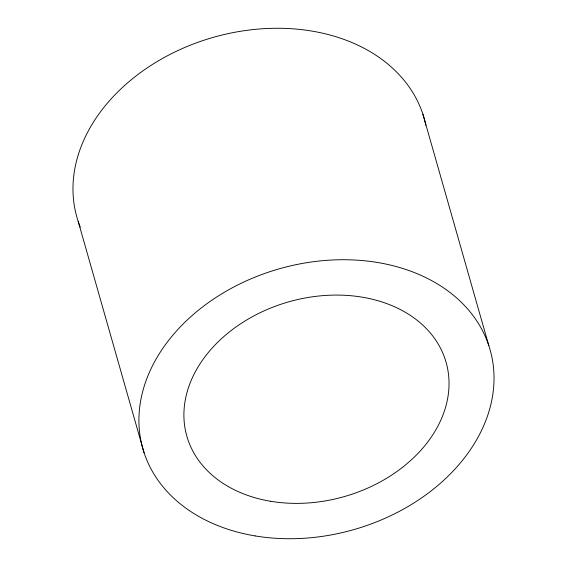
<?xml version="1.0" encoding="UTF-8"?>
<svg xmlns="http://www.w3.org/2000/svg" width="567" height="567" viewBox="0 0 567 567"><rect width="100%" height="100%" fill="white"/><g stroke="black" fill="none" stroke-linecap="round" stroke-linejoin="round"><path stroke-width="0.85" d="M422.904 114.229L488.839 345.693M78.161 221.307L144.096 452.771M80.273 227.105A180.533 135.626 -15.9 0 1 211.293 37.932A180.533 135.626 -15.9 0 1 425.881 125.272M255.136 535.921A180.533 135.626 -15.9 0 0 491.44 355.02A180.533 135.626 -15.9 0 0 202.83 306.754A180.533 135.626 -15.9 0 0 255.136 535.921M270.679 501.285A134.79 101.259 -15.9 0 0 447.101 366.218A134.79 101.259 -15.9 0 0 231.627 330.185A134.79 101.259 -15.9 0 0 270.679 501.285"/></g></svg>
